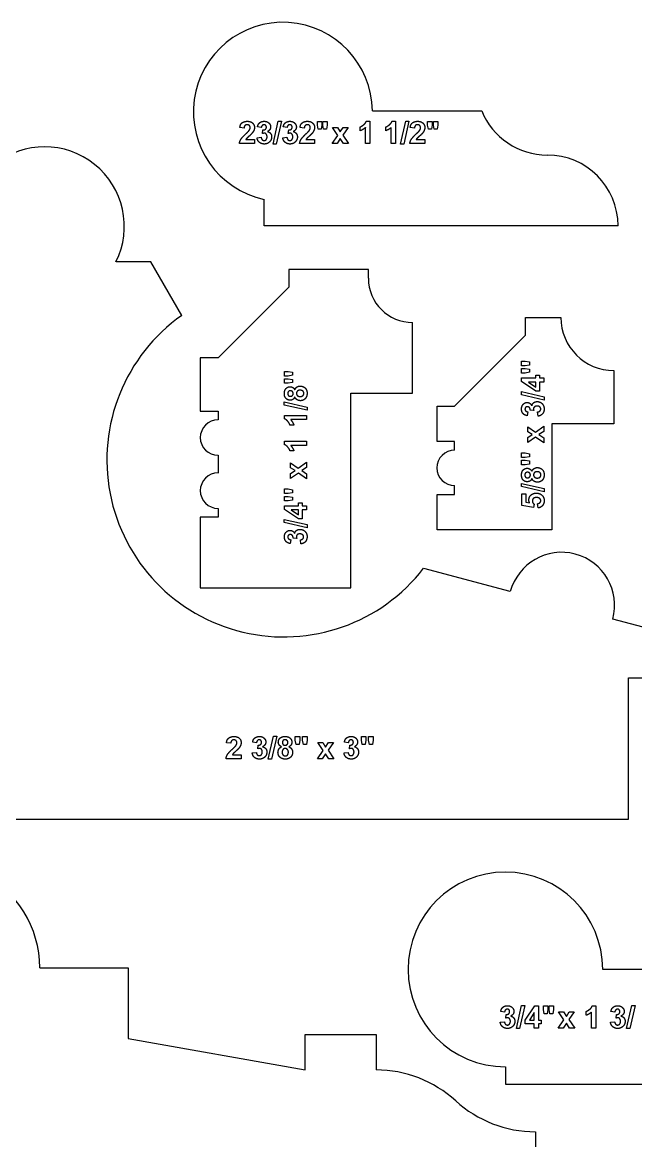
# Model space of a CAD drawing. Header units: millimetres. Extents: x -177 to 177, y -192 to 172.
# Drawn here: x 53.9 to 108.9, y -49.9 to 50.4 of the extents above; entities that cross this region are included whole.
import ezdxf

# ---------------------------------------------------------------- set-up
doc = ezdxf.new("R2010")
doc.units = ezdxf.units.MM
doc.header["$MEASUREMENT"] = 0
doc.layers.add('Default', color=18, linetype='Continuous')

msp = doc.modelspace()

# ---------------------------------------------------------------- linework, layer by layer
at = {"layer": 'Default', "color": 5}
for p, q in [((85.33, 42.49), (95.14, 42.49)), ((76.42, 39.51), (76.89, 41.56)), ((77.18, 41.56), (76.71, 39.51)), ((76.89, 41.56), (77.18, 41.56)), ((80.39, 41.2), (80.39, 41.54)), ((80.39, 41.54), (80.8, 41.54)), ((80.46, 40.83), (80.39, 41.2)), ((80.8, 41.2), (80.73, 40.83)), ((80.8, 41.54), (80.8, 41.2)), ((80.87, 41.2), (80.87, 41.54)), ((80.87, 41.54), (81.28, 41.54)), ((80.95, 40.83), (80.87, 41.2)), ((81.28, 41.2), (81.22, 40.83)), ((81.28, 41.54), (81.28, 41.2)), ((84.78, 41.55), (85.09, 41.55)), ((85.09, 41.55), (85.09, 39.55)), ((87.09, 41.55), (87.4, 41.55)), ((87.4, 41.55), (87.4, 39.55)), ((87.86, 39.51), (88.33, 41.56)), ((88.61, 41.56), (88.14, 39.51)), ((88.33, 41.56), (88.61, 41.56)), ((90.28, 41.2), (90.28, 41.54)), ((90.28, 41.54), (90.68, 41.54)), ((90.35, 40.83), (90.28, 41.2)), ((90.68, 41.2), (90.62, 40.83)), ((90.68, 41.54), (90.68, 41.2)), ((90.8, 41.2), (90.8, 41.54)), ((90.8, 41.54), (91.21, 41.54)), ((90.87, 40.83), (90.8, 41.2)), ((91.21, 41.2), (91.15, 40.83)), ((91.21, 41.54), (91.21, 41.2)), ((73.82, 40.94), (73.44, 40.98)), ((75.36, 40.98), (75.02, 41.04)), ((75.47, 40.45), (75.51, 40.77)), ((77.67, 40.98), (77.33, 41.04)), ((77.78, 40.45), (77.82, 40.77)), ((79.22, 40.94), (78.83, 40.98)), ((80.73, 40.83), (80.46, 40.83)), ((81.22, 40.83), (80.95, 40.83)), ((81.72, 39.55), (82.23, 40.29)), ((82.23, 40.29), (81.74, 40.99)), ((81.74, 40.99), (82.2, 40.99)), ((82.2, 40.99), (82.45, 40.6)), ((82.45, 40.6), (82.71, 40.99)), ((83.15, 40.99), (82.67, 40.31)), ((82.67, 40.31), (83.2, 39.55)), ((82.71, 40.99), (83.15, 40.99)), ((84.22, 40.7), (84.22, 41.04)), ((84.71, 39.55), (84.71, 40.99)), ((86.52, 40.7), (86.52, 41.04)), ((87.02, 39.55), (87.02, 40.99)), ((89.1, 40.94), (88.72, 40.98)), ((90.62, 40.83), (90.35, 40.83)), ((91.15, 40.83), (90.87, 40.83)), ((74.75, 39.55), (73.4, 39.55)), ((73.97, 39.91), (74.75, 39.91)), ((74.75, 39.91), (74.75, 39.55)), ((74.98, 40.07), (75.35, 40.12)), ((76.71, 39.51), (76.42, 39.51)), ((77.29, 40.07), (77.66, 40.12)), ((80.14, 39.55), (78.8, 39.55)), ((79.37, 39.91), (80.14, 39.91)), ((80.14, 39.91), (80.14, 39.55)), ((82.16, 39.55), (81.72, 39.55)), ((82.45, 40), (82.16, 39.55)), ((82.74, 39.55), (82.45, 40)), ((83.2, 39.55), (82.74, 39.55)), ((85.09, 39.55), (84.71, 39.55)), ((87.4, 39.55), (87.02, 39.55)), ((88.14, 39.51), (87.86, 39.51)), ((90.03, 39.55), (88.68, 39.55)), ((89.25, 39.91), (90.03, 39.91)), ((90.03, 39.91), (90.03, 39.55)), ((75.62, 32.17), (75.62, 34.55)), ((107.37, 32.17), (75.62, 32.17)), ((65.45, 28.95), (62.33, 28.95)), ((68.23, 24.14), (65.45, 28.95)), ((84.98, 28.26), (77.83, 28.26)), ((77.83, 28.26), (77.83, 26.67)), ((84.98, 27.47), (84.98, 28.26)), ((77.83, 26.67), (71.48, 20.32)), ((88.94, 17.15), (88.94, 23.5)), ((99.06, 22.36), (99.06, 23.95)), ((99.06, 23.95), (102.24, 23.95)), ((92.71, 16.01), (99.06, 22.36)), ((71.48, 20.32), (69.89, 20.32)), ((69.89, 20.32), (69.89, 15.56)), ((77.45, 18.7), (77.45, 19.11)), ((77.45, 19.11), (77.78, 19.11)), ((77.78, 19.11), (78.15, 19.05)), ((98.72, 19.62), (98.72, 20.03)), ((98.72, 20.03), (99.05, 20.03)), ((99.05, 19.62), (98.72, 19.62)), ((98.72, 18.97), (98.72, 19.38)), ((98.72, 19.38), (99.05, 19.38)), ((99.05, 20.03), (99.42, 19.97)), ((99.42, 19.69), (99.05, 19.62)), ((99.05, 19.38), (99.42, 19.32)), ((99.42, 19.97), (99.42, 19.69)), ((99.42, 19.32), (99.42, 19.04)), ((107, 19.19), (107, 14.42)), ((77.78, 18.7), (77.45, 18.7)), ((77.45, 18.05), (77.45, 18.45)), ((77.45, 18.45), (77.78, 18.45)), ((78.15, 18.77), (77.78, 18.7)), ((77.78, 18.45), (78.15, 18.39)), ((78.15, 18.12), (77.78, 18.05)), ((78.15, 19.05), (78.15, 18.77)), ((78.15, 18.39), (78.15, 18.12)), ((99.05, 18.97), (98.72, 18.97)), ((98.72, 18.2), (98.72, 18.54)), ((98.72, 18.54), (99.98, 18.54)), ((99.98, 17.35), (98.72, 18.2)), ((99.42, 19.04), (99.05, 18.97)), ((99.32, 18.15), (99.98, 17.71)), ((99.98, 18.15), (99.32, 18.15)), ((99.98, 18.54), (99.98, 18.78)), ((99.98, 18.78), (100.31, 18.78)), ((99.98, 17.71), (99.98, 18.15)), ((100.31, 18.78), (100.31, 18.54)), ((100.31, 18.54), (100.71, 18.54)), ((100.71, 18.15), (100.31, 18.15)), ((100.31, 18.15), (100.31, 17.35)), ((100.71, 18.54), (100.71, 18.15)), ((77.78, 18.05), (77.45, 18.05)), ((83.39, -0.31), (83.39, 17.15)), ((83.39, 17.15), (88.94, 17.15)), ((98.7, 17.02), (98.7, 17.3)), ((98.7, 17.3), (100.74, 16.83)), ((100.31, 17.35), (99.98, 17.35)), ((77.42, 16.1), (77.42, 16.38)), ((77.42, 16.38), (79.47, 15.91)), ((79.47, 15.63), (77.42, 16.1)), ((100.74, 16.55), (98.7, 17.02)), ((100.74, 16.83), (100.74, 16.55)), ((69.89, 15.56), (71.48, 15.56)), ((71.48, 15.56), (71.48, 14.77)), ((77.43, 14.86), (77.43, 15.17)), ((77.43, 15.17), (79.43, 15.17)), ((79.43, 15.17), (79.43, 14.79)), ((79.47, 15.91), (79.47, 15.63)), ((91.13, 12.84), (91.13, 16.01)), ((91.13, 16.01), (92.71, 16.01)), ((99.28, 15.49), (99.22, 15.14)), ((99.81, 15.6), (99.49, 15.64)), ((100.19, 15.1), (100.14, 15.48)), ((78.29, 14.29), (77.94, 14.29)), ((79.43, 14.79), (78, 14.79)), ((99.26, 13.71), (99.26, 14.15)), ((99.26, 14.15), (99.95, 13.67)), ((99.95, 13.67), (100.71, 14.2)), ((100.71, 14.2), (100.71, 13.74)), ((107, 14.42), (101.44, 14.42)), ((101.44, 14.42), (101.44, 4.9)), ((99.66, 13.45), (99.26, 13.71)), ((99.26, 13.2), (99.66, 13.45)), ((99.96, 13.23), (99.26, 12.74)), ((99.26, 12.74), (99.26, 13.2)), ((100.71, 12.72), (99.96, 13.23)), ((100.71, 13.74), (100.26, 13.45)), ((100.26, 13.45), (100.71, 13.16)), ((100.71, 13.16), (100.71, 12.72)), ((77.43, 12.55), (77.43, 12.86)), ((77.43, 12.86), (79.43, 12.86)), ((79.43, 12.48), (78, 12.48)), ((79.43, 12.86), (79.43, 12.48)), ((92.71, 12.84), (91.13, 12.84)), ((92.71, 12.04), (92.71, 12.84)), ((71.48, 11.59), (71.48, 10.8)), ((78.29, 11.99), (77.94, 11.99)), ((98.72, 11.39), (98.72, 11.8)), ((98.72, 11.8), (99.05, 11.8)), ((99.05, 11.39), (98.72, 11.39)), ((98.72, 10.73), (98.72, 11.14)), ((98.72, 11.14), (99.05, 11.14)), ((99.05, 11.8), (99.42, 11.73)), ((99.42, 11.46), (99.05, 11.39)), ((99.05, 11.14), (99.42, 11.08)), ((99.42, 11.73), (99.42, 11.46)), ((99.42, 11.08), (99.42, 10.8)), ((71.48, 10.8), (71.48, 10)), ((77.99, 10.48), (77.99, 10.92)), ((77.99, 10.92), (78.67, 10.44)), ((78.39, 10.22), (77.99, 10.48)), ((77.99, 9.97), (78.39, 10.22)), ((78.67, 10.44), (79.43, 10.97)), ((79.43, 10.51), (78.99, 10.22)), ((78.99, 10.22), (79.43, 9.93)), ((79.43, 10.97), (79.43, 10.51)), ((99.05, 10.73), (98.72, 10.73)), ((99.42, 10.8), (99.05, 10.73)), ((78.69, 10), (77.99, 9.51)), ((77.99, 9.51), (77.99, 9.97)), ((79.43, 9.49), (78.69, 10)), ((79.43, 9.93), (79.43, 9.49)), ((98.7, 8.78), (98.7, 9.07)), ((98.7, 9.07), (100.74, 8.6)), ((77.45, 8.16), (77.45, 8.57)), ((77.45, 8.57), (77.78, 8.57)), ((77.78, 8.16), (77.45, 8.16)), ((77.78, 8.57), (78.15, 8.5)), ((78.15, 8.23), (77.78, 8.16)), ((78.15, 8.5), (78.15, 8.23)), ((91.13, 4.9), (91.13, 8.07)), ((91.13, 8.07), (92.71, 8.07)), ((92.71, 8.07), (92.71, 8.87)), ((100.74, 8.31), (98.7, 8.78)), ((98.74, 7.1), (98.74, 8.12)), ((98.74, 8.12), (99.1, 8.12)), ((99.1, 8.12), (99.1, 7.39)), ((100.74, 8.6), (100.74, 8.31)), ((77.45, 7.5), (77.45, 7.91)), ((77.45, 7.91), (77.78, 7.91)), ((77.78, 7.5), (77.45, 7.5)), ((77.45, 6.74), (77.45, 7.07)), ((77.45, 7.07), (78.71, 7.07)), ((77.78, 7.91), (78.15, 7.85)), ((78.15, 7.57), (77.78, 7.5)), ((78.15, 7.85), (78.15, 7.57)), ((78.71, 7.07), (78.71, 7.32)), ((78.71, 7.32), (79.04, 7.32)), ((79.04, 7.32), (79.04, 7.07)), ((79.04, 7.07), (79.43, 7.07)), ((79.43, 7.07), (79.43, 6.69)), ((99.79, 6.91), (98.74, 7.1)), ((99.1, 7.39), (99.43, 7.33)), ((99.83, 7.21), (99.79, 6.91)), ((100.19, 6.87), (100.15, 7.25)), ((71.48, 6.04), (69.89, 6.04)), ((69.89, 6.04), (69.89, -0.31)), ((71.48, 6.83), (71.48, 6.04)), ((78.71, 5.89), (77.45, 6.74)), ((78.05, 6.69), (78.71, 6.24)), ((78.71, 6.69), (78.05, 6.69)), ((78.71, 6.24), (78.71, 6.69)), ((79.43, 6.69), (79.04, 6.69)), ((79.04, 6.69), (79.04, 5.89)), ((77.42, 5.55), (77.42, 5.84)), ((77.42, 5.84), (79.47, 5.37)), ((79.47, 5.08), (77.42, 5.55)), ((79.04, 5.89), (78.71, 5.89)), ((79.47, 5.37), (79.47, 5.08)), ((78, 4.02), (77.94, 3.68)), ((78.54, 4.13), (78.21, 4.17)), ((101.44, 4.9), (91.13, 4.9)), ((78.91, 3.64), (78.87, 4.01)), ((97.7, -0.64), (89.93, 1.45)), ((69.89, -0.31), (83.39, -0.31)), ((114.66, -5.18), (106.9, -3.1)), ((108.31, -21.06), (108.31, -8.36)), ((108.31, -8.36), (114.66, -8.36)), ((75.99, -15.66), (76.46, -13.61)), ((76.75, -13.61), (76.28, -15.66)), ((76.46, -13.61), (76.75, -13.61)), ((78.41, -13.97), (78.41, -13.64)), ((78.41, -13.64), (78.82, -13.64)), ((78.48, -14.34), (78.41, -13.97)), ((78.82, -13.97), (78.76, -14.34)), ((78.82, -13.64), (78.82, -13.97)), ((79.07, -13.97), (79.07, -13.64)), ((79.07, -13.64), (79.47, -13.64)), ((79.14, -14.34), (79.07, -13.97)), ((79.47, -13.97), (79.41, -14.34)), ((79.47, -13.64), (79.47, -13.97)), ((84.34, -13.97), (84.34, -13.64)), ((84.34, -13.64), (84.75, -13.64)), ((84.41, -14.34), (84.34, -13.97)), ((84.75, -13.97), (84.68, -14.34)), ((84.75, -13.64), (84.75, -13.97)), ((84.99, -13.97), (84.99, -13.64)), ((84.99, -13.64), (85.4, -13.64)), ((85.06, -14.34), (84.99, -13.97)), ((85.4, -13.97), (85.34, -14.34)), ((85.4, -13.64), (85.4, -13.97)), ((72.62, -14.23), (72.24, -14.19)), ((74.93, -14.19), (74.59, -14.14)), ((75.04, -14.73), (75.08, -14.4)), ((78.76, -14.34), (78.48, -14.34)), ((79.41, -14.34), (79.14, -14.34)), ((80.39, -15.63), (80.91, -14.88)), ((80.91, -14.88), (80.42, -14.18)), ((80.42, -14.18), (80.88, -14.18)), ((80.88, -14.18), (81.12, -14.58)), ((81.12, -14.58), (81.39, -14.18)), ((81.83, -14.18), (81.35, -14.87)), ((81.35, -14.87), (81.88, -15.63)), ((81.39, -14.18), (81.83, -14.18)), ((83.17, -14.19), (82.82, -14.14)), ((83.28, -14.73), (83.32, -14.4)), ((84.68, -14.34), (84.41, -14.34)), ((85.34, -14.34), (85.06, -14.34)), ((73.55, -15.63), (72.2, -15.63)), ((72.77, -15.27), (73.55, -15.27)), ((73.55, -15.27), (73.55, -15.63)), ((74.55, -15.1), (74.92, -15.06)), ((76.28, -15.66), (75.99, -15.66)), ((80.83, -15.63), (80.39, -15.63)), ((81.12, -15.18), (80.83, -15.63)), ((81.41, -15.63), (81.12, -15.18)), ((81.88, -15.63), (81.41, -15.63)), ((82.78, -15.1), (83.15, -15.06)), ((38.46, -21.06), (108.31, -21.06)), ((55.5, -34.38), (63.43, -34.38)), ((63.43, -34.38), (63.43, -40.73)), ((113.93, -34.52), (105.99, -34.52)), ((98.25, -39.82), (98.72, -37.77)), ((99, -37.77), (98.53, -39.82)), ((98.72, -37.77), (99, -37.77)), ((99.05, -39.06), (99.9, -37.8)), ((99.9, -37.8), (100.24, -37.8)), ((100.24, -37.8), (100.24, -39.06)), ((100.67, -38.13), (100.67, -37.8)), ((100.67, -37.8), (101.08, -37.8)), ((101.08, -37.8), (101.08, -38.13)), ((101.18, -38.13), (101.18, -37.8)), ((101.18, -37.8), (101.59, -37.8)), ((101.59, -37.8), (101.59, -38.13)), ((105.06, -37.78), (105.37, -37.78)), ((105.37, -37.78), (105.37, -39.78)), ((108.14, -39.82), (108.61, -37.77)), ((108.89, -37.77), (108.42, -39.82)), ((108.61, -37.77), (108.89, -37.77)), ((97.19, -38.35), (96.84, -38.29)), ((97.3, -38.89), (97.34, -38.56)), ((99.05, -39.39), (99.05, -39.06)), ((99.85, -38.4), (99.41, -39.06)), ((99.41, -39.06), (99.85, -39.06)), ((99.85, -39.06), (99.85, -38.4)), ((100.24, -39.06), (100.48, -39.06)), ((100.48, -39.06), (100.48, -39.39)), ((100.74, -38.5), (100.67, -38.13)), ((101.01, -38.5), (100.74, -38.5)), ((101.08, -38.13), (101.01, -38.5)), ((101.25, -38.5), (101.18, -38.13)), ((101.53, -38.5), (101.25, -38.5)), ((101.59, -38.13), (101.53, -38.5)), ((102, -39.78), (102.51, -39.04)), ((102.51, -39.04), (102.02, -38.34)), ((102.02, -38.34), (102.48, -38.34)), ((102.48, -38.34), (102.73, -38.74)), ((102.73, -38.74), (102.99, -38.34)), ((103.43, -38.34), (102.95, -39.02)), ((102.95, -39.02), (103.48, -39.78)), ((102.99, -38.34), (103.43, -38.34)), ((104.5, -38.64), (104.5, -38.29)), ((104.99, -39.78), (104.99, -38.35)), ((107.08, -38.35), (106.73, -38.29)), ((107.19, -38.89), (107.23, -38.56)), ((96.8, -39.26), (97.17, -39.22)), ((98.53, -39.82), (98.25, -39.82)), ((99.85, -39.39), (99.05, -39.39)), ((99.85, -39.78), (99.85, -39.39)), ((100.24, -39.78), (99.85, -39.78)), ((100.48, -39.39), (100.24, -39.39)), ((100.24, -39.39), (100.24, -39.78)), ((102.44, -39.78), (102, -39.78)), ((102.73, -39.34), (102.44, -39.78)), ((103.02, -39.78), (102.73, -39.34)), ((103.48, -39.78), (103.02, -39.78)), ((105.37, -39.78), (104.99, -39.78)), ((106.69, -39.26), (107.06, -39.22)), ((108.42, -39.82), (108.14, -39.82)), ((63.43, -40.73), (79.31, -43.53)), ((79.31, -43.53), (79.31, -40.36)), ((79.31, -40.36), (85.66, -40.36)), ((85.66, -40.36), (85.66, -43.53)), ((97.26, -43.25), (97.26, -44.83)), ((97.26, -44.83), (123.45, -44.83)), ((99.95, -49.09), (99.95, -56.23))]:
    msp.add_line(p, q, dxfattribs=at)
for centre, radius, start, end in [((77.3, 42.4), 8.03, 0.6351, 257.9469), ((101.02, 44.87), 6.35, 202.0219, 270), ((55.93, 32.12), 7.14, 333.6132, 206.3868), ((101.02, 32.17), 6.35, 0, 90), ((88.94, 27.47), 3.97, 180, 270), ((77.38, 11.17), 15.87, 125.2001, 322.2439), ((107, 23.95), 4.76, 180, 270), ((71.48, 13.18), 1.59, 90, 270), ((92.71, 10.46), 1.59, 90, 270), ((71.48, 8.42), 1.59, 90, 270), ((102.3, -1.87), 4.76, 345, 165), ((45.97, -34.38), 9.52, 0, 63.7609), ((97.26, -34.52), 8.73, 0, 270), ((85.66, -54.11), 10.57, 47.5021, 90), ((99.95, -38.51), 10.57, 227.5021, 270)]:
    msp.add_arc(centre, radius, start, end, dxfattribs=at)
for points in [[(73.44, 40.98), (73.47, 41.29), (73.65, 41.42)], [(73.65, 41.42), (73.83, 41.55), (74.11, 41.55)], [(73.9, 41.17), (73.83, 41.1), (73.82, 40.94)], [(74.1, 41.24), (73.98, 41.24), (73.9, 41.17)], [(74.29, 41.17), (74.22, 41.24), (74.1, 41.24)], [(74.11, 41.55), (74.41, 41.55), (74.58, 41.39)], [(74.36, 40.98), (74.36, 41.1), (74.29, 41.17)], [(74.58, 41.39), (74.75, 41.23), (74.75, 41)], [(75.02, 41.04), (75.05, 41.22), (75.13, 41.32)], [(75.13, 41.32), (75.2, 41.43), (75.33, 41.49)], [(75.33, 41.49), (75.46, 41.55), (75.62, 41.55)], [(75.45, 41.18), (75.38, 41.11), (75.36, 40.98)], [(75.61, 41.24), (75.51, 41.24), (75.45, 41.18)], [(75.76, 41.18), (75.7, 41.24), (75.61, 41.24)], [(75.62, 41.55), (75.9, 41.55), (76.07, 41.37)], [(75.82, 41.02), (75.82, 41.12), (75.76, 41.18)], [(76.07, 41.37), (76.2, 41.23), (76.2, 41.04)], [(77.33, 41.04), (77.36, 41.22), (77.44, 41.32)], [(77.44, 41.32), (77.51, 41.43), (77.64, 41.49)], [(77.64, 41.49), (77.77, 41.55), (77.93, 41.55)], [(77.75, 41.18), (77.69, 41.11), (77.67, 40.98)], [(77.92, 41.24), (77.82, 41.24), (77.75, 41.18)], [(78.07, 41.18), (78.01, 41.24), (77.92, 41.24)], [(77.93, 41.55), (78.21, 41.55), (78.37, 41.37)], [(78.13, 41.02), (78.13, 41.12), (78.07, 41.18)], [(78.37, 41.37), (78.51, 41.23), (78.51, 41.04)], [(78.83, 40.98), (78.87, 41.29), (79.05, 41.42)], [(79.05, 41.42), (79.23, 41.55), (79.5, 41.55)], [(79.3, 41.17), (79.23, 41.1), (79.22, 40.94)], [(79.49, 41.24), (79.37, 41.24), (79.3, 41.17)], [(79.69, 41.17), (79.62, 41.24), (79.49, 41.24)], [(79.5, 41.55), (79.8, 41.55), (79.97, 41.39)], [(79.76, 40.98), (79.76, 41.1), (79.69, 41.17)], [(79.97, 41.39), (80.14, 41.23), (80.14, 41)], [(84.22, 41.04), (84.36, 41.09), (84.54, 41.23)], [(84.54, 41.23), (84.72, 41.37), (84.78, 41.55)], [(86.52, 41.04), (86.67, 41.09), (86.85, 41.23)], [(86.85, 41.23), (87.02, 41.37), (87.09, 41.55)], [(88.72, 40.98), (88.76, 41.29), (88.94, 41.42)], [(88.94, 41.42), (89.12, 41.55), (89.39, 41.55)], [(89.19, 41.17), (89.12, 41.1), (89.1, 40.94)], [(89.38, 41.24), (89.26, 41.24), (89.19, 41.17)], [(89.58, 41.17), (89.51, 41.24), (89.38, 41.24)], [(89.39, 41.55), (89.69, 41.55), (89.86, 41.39)], [(89.65, 40.98), (89.65, 41.1), (89.58, 41.17)], [(89.86, 41.39), (90.03, 41.23), (90.03, 41)], [(73.53, 39.93), (73.64, 40.11), (73.96, 40.41)], [(73.96, 40.41), (74.22, 40.65), (74.28, 40.74)], [(74.29, 40.23), (74.1, 40.07), (74.05, 40.01)], [(74.28, 40.74), (74.36, 40.86), (74.36, 40.98)], [(74.54, 40.49), (74.47, 40.4), (74.29, 40.23)], [(74.7, 40.74), (74.65, 40.62), (74.54, 40.49)], [(74.75, 41), (74.75, 40.86), (74.7, 40.74)], [(75.64, 40.48), (75.57, 40.48), (75.47, 40.45)], [(75.51, 40.77), (75.66, 40.77), (75.74, 40.84)], [(75.81, 40.39), (75.74, 40.48), (75.64, 40.48)], [(75.74, 40.84), (75.82, 40.91), (75.82, 41.02)], [(75.88, 40.16), (75.88, 40.3), (75.81, 40.39)], [(75.81, 39.91), (75.88, 40), (75.88, 40.16)], [(76.2, 41.04), (76.2, 40.78), (75.92, 40.63)], [(75.92, 40.63), (76.09, 40.59), (76.19, 40.46)], [(76.29, 40.15), (76.29, 39.89), (76.1, 39.7)], [(76.19, 40.46), (76.29, 40.33), (76.29, 40.15)], [(77.94, 40.48), (77.88, 40.48), (77.78, 40.45)], [(77.82, 40.77), (77.97, 40.77), (78.05, 40.84)], [(78.12, 40.39), (78.05, 40.48), (77.94, 40.48)], [(78.05, 40.84), (78.13, 40.91), (78.13, 41.02)], [(78.11, 39.91), (78.19, 40), (78.19, 40.16)], [(78.19, 40.16), (78.19, 40.3), (78.12, 40.39)], [(78.51, 41.04), (78.51, 40.78), (78.23, 40.63)], [(78.23, 40.63), (78.39, 40.59), (78.5, 40.46)], [(78.6, 40.15), (78.6, 39.89), (78.41, 39.7)], [(78.5, 40.46), (78.6, 40.33), (78.6, 40.15)], [(78.93, 39.93), (79.04, 40.11), (79.36, 40.41)], [(79.36, 40.41), (79.62, 40.65), (79.68, 40.74)], [(79.68, 40.23), (79.49, 40.07), (79.45, 40.01)], [(79.68, 40.74), (79.76, 40.86), (79.76, 40.98)], [(79.94, 40.49), (79.87, 40.4), (79.68, 40.23)], [(80.09, 40.74), (80.04, 40.62), (79.94, 40.49)], [(80.14, 41), (80.14, 40.86), (80.09, 40.74)], [(84.71, 40.99), (84.5, 40.79), (84.22, 40.7)], [(87.02, 40.99), (86.81, 40.79), (86.52, 40.7)], [(88.82, 39.93), (88.93, 40.11), (89.25, 40.41)], [(89.25, 40.41), (89.51, 40.65), (89.57, 40.74)], [(89.57, 40.23), (89.38, 40.07), (89.33, 40.01)], [(89.57, 40.74), (89.65, 40.86), (89.65, 40.98)], [(89.83, 40.49), (89.76, 40.4), (89.57, 40.23)], [(89.98, 40.74), (89.93, 40.62), (89.83, 40.49)], [(90.03, 41), (90.03, 40.86), (89.98, 40.74)], [(73.4, 39.55), (73.42, 39.75), (73.53, 39.93)], [(74.05, 40.01), (74, 39.96), (73.97, 39.91)], [(75.18, 39.67), (75.01, 39.82), (74.98, 40.07)], [(75.63, 39.51), (75.36, 39.51), (75.18, 39.67)], [(75.35, 40.12), (75.37, 39.97), (75.44, 39.9)], [(75.44, 39.9), (75.51, 39.82), (75.62, 39.82)], [(75.62, 39.82), (75.73, 39.82), (75.81, 39.91)], [(76.1, 39.7), (75.91, 39.51), (75.63, 39.51)], [(77.49, 39.67), (77.32, 39.82), (77.29, 40.07)], [(77.94, 39.51), (77.67, 39.51), (77.49, 39.67)], [(77.66, 40.12), (77.68, 39.97), (77.75, 39.9)], [(77.75, 39.9), (77.82, 39.82), (77.93, 39.82)], [(77.93, 39.82), (78.04, 39.82), (78.11, 39.91)], [(78.41, 39.7), (78.22, 39.51), (77.94, 39.51)], [(78.8, 39.55), (78.82, 39.75), (78.93, 39.93)], [(79.45, 40.01), (79.4, 39.96), (79.37, 39.91)], [(88.68, 39.55), (88.71, 39.75), (88.82, 39.93)], [(89.33, 40.01), (89.28, 39.96), (89.25, 39.91)], [(77.43, 17.13), (77.43, 17.42), (77.58, 17.58)], [(77.58, 16.69), (77.43, 16.84), (77.43, 17.13)], [(77.58, 17.58), (77.73, 17.74), (77.95, 17.74)], [(77.8, 17.31), (77.73, 17.25), (77.73, 17.14)], [(77.73, 17.14), (77.73, 17.02), (77.8, 16.95)], [(77.97, 17.38), (77.86, 17.38), (77.8, 17.31)], [(77.95, 17.74), (78.09, 17.74), (78.2, 17.67)], [(78.16, 17.31), (78.09, 17.38), (77.97, 17.38)], [(78.22, 17.13), (78.22, 17.25), (78.16, 17.31)], [(78.16, 16.95), (78.22, 17.02), (78.22, 17.13)], [(78.2, 17.67), (78.31, 17.6), (78.36, 17.47)], [(78.36, 17.47), (78.43, 17.63), (78.56, 17.72)], [(78.61, 17.35), (78.52, 17.27), (78.52, 17.15)], [(78.52, 17.15), (78.52, 17), (78.62, 16.93)], [(78.56, 17.72), (78.68, 17.8), (78.85, 17.8)], [(78.84, 17.43), (78.69, 17.43), (78.61, 17.35)], [(79.09, 17.35), (79, 17.43), (78.84, 17.43)], [(78.85, 17.8), (79.13, 17.8), (79.3, 17.62)], [(79.18, 17.15), (79.18, 17.27), (79.09, 17.35)], [(79.09, 16.94), (79.18, 17.03), (79.18, 17.15)], [(79.3, 17.62), (79.47, 17.45), (79.47, 17.16)], [(79.47, 17.16), (79.47, 16.89), (79.33, 16.7)], [(77.95, 16.53), (77.73, 16.53), (77.58, 16.69)], [(77.8, 16.95), (77.87, 16.89), (77.98, 16.89)], [(78.19, 16.6), (78.08, 16.53), (77.95, 16.53)], [(77.98, 16.89), (78.09, 16.89), (78.16, 16.95)], [(78.36, 16.82), (78.3, 16.67), (78.19, 16.6)], [(78.57, 16.57), (78.44, 16.65), (78.36, 16.82)], [(78.87, 16.49), (78.71, 16.49), (78.57, 16.57)], [(78.62, 16.93), (78.72, 16.86), (78.83, 16.86)], [(78.83, 16.86), (78.99, 16.86), (79.09, 16.94)], [(79.33, 16.7), (79.16, 16.49), (78.87, 16.49)], [(98.71, 15.75), (98.71, 16.02), (98.89, 16.19)], [(98.89, 16.19), (99.03, 16.33), (99.21, 16.33)], [(99.21, 16.33), (99.48, 16.33), (99.63, 16.04)], [(99.63, 16.04), (99.67, 16.21), (99.8, 16.31)], [(99.8, 16.31), (99.93, 16.41), (100.11, 16.41)], [(100.11, 16.41), (100.37, 16.41), (100.56, 16.22)], [(100.56, 16.22), (100.74, 16.03), (100.74, 15.75)], [(98.77, 15.45), (98.71, 15.58), (98.71, 15.75)], [(98.93, 15.25), (98.83, 15.32), (98.77, 15.45)], [(99.22, 15.14), (99.04, 15.18), (98.93, 15.25)], [(99.07, 15.89), (99.02, 15.83), (99.02, 15.73)], [(99.02, 15.73), (99.02, 15.64), (99.08, 15.57)], [(99.23, 15.94), (99.13, 15.94), (99.07, 15.89)], [(99.08, 15.57), (99.15, 15.5), (99.28, 15.49)], [(99.42, 15.87), (99.35, 15.94), (99.23, 15.94)], [(99.49, 15.64), (99.49, 15.79), (99.42, 15.87)], [(99.87, 15.93), (99.78, 15.86), (99.78, 15.76)], [(99.78, 15.76), (99.78, 15.69), (99.81, 15.6)], [(100.1, 16.01), (99.95, 16.01), (99.87, 15.93)], [(100.34, 15.93), (100.25, 16.01), (100.1, 16.01)], [(100.14, 15.48), (100.28, 15.49), (100.36, 15.56)], [(100.59, 15.31), (100.44, 15.13), (100.19, 15.1)], [(100.44, 15.74), (100.44, 15.85), (100.34, 15.93)], [(100.36, 15.56), (100.44, 15.64), (100.44, 15.74)], [(100.74, 15.75), (100.74, 15.48), (100.59, 15.31)], [(77.75, 14.62), (77.62, 14.8), (77.43, 14.86)], [(77.94, 14.29), (77.89, 14.44), (77.75, 14.62)], [(78, 14.79), (78.19, 14.58), (78.29, 14.29)], [(77.75, 12.31), (77.62, 12.49), (77.43, 12.55)], [(77.94, 11.99), (77.89, 12.14), (77.75, 12.31)], [(78, 12.48), (78.19, 12.27), (78.29, 11.99)], [(98.71, 9.82), (98.71, 10.11), (98.85, 10.27)], [(98.85, 10.27), (99, 10.43), (99.22, 10.43)], [(99.25, 10.07), (99.14, 10.07), (99.07, 10)], [(99.22, 10.43), (99.36, 10.43), (99.47, 10.35)], [(99.43, 10), (99.36, 10.07), (99.25, 10.07)], [(99.47, 10.35), (99.58, 10.28), (99.64, 10.16)], [(99.64, 10.16), (99.7, 10.32), (99.83, 10.4)], [(99.88, 10.04), (99.79, 9.96), (99.79, 9.83)], [(99.83, 10.4), (99.96, 10.49), (100.12, 10.49)], [(100.11, 10.12), (99.97, 10.12), (99.88, 10.04)], [(100.36, 10.04), (100.27, 10.12), (100.11, 10.12)], [(100.12, 10.49), (100.4, 10.49), (100.57, 10.31)], [(100.45, 9.84), (100.45, 9.96), (100.36, 10.04)], [(100.57, 10.31), (100.74, 10.14), (100.74, 9.84)], [(98.85, 9.37), (98.71, 9.53), (98.71, 9.82)], [(99.22, 9.22), (99, 9.22), (98.85, 9.37)], [(99.07, 10), (99, 9.93), (99, 9.82)], [(99, 9.82), (99, 9.71), (99.07, 9.64)], [(99.07, 9.64), (99.14, 9.57), (99.25, 9.57)], [(99.46, 9.28), (99.35, 9.22), (99.22, 9.22)], [(99.25, 9.57), (99.37, 9.57), (99.43, 9.64)], [(99.5, 9.82), (99.5, 9.93), (99.43, 10)], [(99.43, 9.64), (99.5, 9.71), (99.5, 9.82)], [(99.64, 9.5), (99.57, 9.35), (99.46, 9.28)], [(99.84, 9.26), (99.71, 9.34), (99.64, 9.5)], [(99.79, 9.83), (99.79, 9.69), (99.89, 9.62)], [(100.14, 9.18), (99.98, 9.18), (99.84, 9.26)], [(99.89, 9.62), (99.99, 9.55), (100.11, 9.55)], [(100.11, 9.55), (100.27, 9.55), (100.36, 9.63)], [(100.6, 9.39), (100.43, 9.18), (100.14, 9.18)], [(100.36, 9.63), (100.45, 9.71), (100.45, 9.84)], [(100.74, 9.84), (100.74, 9.57), (100.6, 9.39)], [(99.37, 7.59), (99.37, 7.85), (99.56, 8.03)], [(99.56, 8.03), (99.74, 8.2), (100.04, 8.2)], [(100.04, 8.2), (100.29, 8.2), (100.48, 8.06)], [(100.48, 8.06), (100.74, 7.87), (100.74, 7.52)], [(99.43, 7.33), (99.37, 7.46), (99.37, 7.59)], [(99.77, 7.72), (99.68, 7.63), (99.68, 7.5)], [(99.68, 7.5), (99.68, 7.34), (99.83, 7.21)], [(100.05, 7.8), (99.87, 7.8), (99.77, 7.72)], [(100.34, 7.72), (100.24, 7.8), (100.05, 7.8)], [(100.15, 7.25), (100.28, 7.27), (100.36, 7.35)], [(100.59, 7.08), (100.44, 6.9), (100.19, 6.87)], [(100.44, 7.52), (100.44, 7.64), (100.34, 7.72)], [(100.36, 7.35), (100.44, 7.42), (100.44, 7.52)], [(100.74, 7.52), (100.74, 7.25), (100.59, 7.08)], [(77.43, 4.28), (77.43, 4.56), (77.61, 4.72)], [(77.5, 3.99), (77.43, 4.12), (77.43, 4.28)], [(77.61, 4.72), (77.76, 4.86), (77.94, 4.86)], [(77.8, 4.42), (77.74, 4.36), (77.74, 4.27)], [(77.74, 4.27), (77.74, 4.17), (77.81, 4.1)], [(77.96, 4.48), (77.86, 4.48), (77.8, 4.42)], [(77.81, 4.1), (77.88, 4.04), (78, 4.02)], [(77.94, 4.86), (78.2, 4.86), (78.36, 4.58)], [(78.15, 4.4), (78.08, 4.48), (77.96, 4.48)], [(78.21, 4.17), (78.22, 4.32), (78.15, 4.4)], [(78.36, 4.58), (78.39, 4.75), (78.52, 4.85)], [(78.59, 4.47), (78.51, 4.4), (78.51, 4.3)], [(78.51, 4.3), (78.51, 4.23), (78.54, 4.13)], [(78.52, 4.85), (78.65, 4.95), (78.83, 4.95)], [(78.83, 4.54), (78.68, 4.54), (78.59, 4.47)], [(78.83, 4.95), (79.1, 4.95), (79.29, 4.76)], [(79.07, 4.46), (78.98, 4.54), (78.83, 4.54)], [(78.87, 4.01), (79.01, 4.03), (79.09, 4.1)], [(79.16, 4.28), (79.16, 4.39), (79.07, 4.46)], [(79.09, 4.1), (79.16, 4.17), (79.16, 4.28)], [(79.29, 4.76), (79.47, 4.57), (79.47, 4.29)], [(79.47, 4.29), (79.47, 4.02), (79.32, 3.84)], [(77.66, 3.79), (77.56, 3.86), (77.5, 3.99)], [(77.94, 3.68), (77.77, 3.71), (77.66, 3.79)], [(79.32, 3.84), (79.16, 3.67), (78.91, 3.64)], [(72.24, -14.19), (72.27, -13.89), (72.46, -13.76)], [(72.46, -13.76), (72.64, -13.63), (72.91, -13.63)], [(72.71, -14), (72.63, -14.07), (72.62, -14.23)], [(72.9, -13.93), (72.78, -13.93), (72.71, -14)], [(73.09, -14), (73.02, -13.93), (72.9, -13.93)], [(72.91, -13.63), (73.21, -13.63), (73.38, -13.78)], [(73.17, -14.2), (73.17, -14.07), (73.09, -14)], [(73.38, -13.78), (73.55, -13.94), (73.55, -14.18)], [(74.59, -14.14), (74.62, -13.96), (74.69, -13.85)], [(74.69, -13.85), (74.77, -13.75), (74.9, -13.69)], [(74.9, -13.69), (75.03, -13.63), (75.19, -13.63)], [(75.01, -14), (74.95, -14.07), (74.93, -14.19)], [(75.17, -13.93), (75.08, -13.93), (75.01, -14)], [(75.33, -13.99), (75.27, -13.93), (75.17, -13.93)], [(75.19, -13.63), (75.47, -13.63), (75.63, -13.8)], [(75.39, -14.15), (75.39, -14.05), (75.33, -13.99)], [(75.63, -13.8), (75.77, -13.95), (75.77, -14.13)], [(76.89, -14.14), (76.89, -13.92), (77.05, -13.77)], [(77.05, -13.77), (77.21, -13.63), (77.5, -13.63)], [(77.32, -13.99), (77.25, -14.06), (77.25, -14.17)], [(77.5, -13.92), (77.39, -13.92), (77.32, -13.99)], [(77.5, -13.63), (77.79, -13.63), (77.94, -13.77)], [(77.68, -13.99), (77.61, -13.92), (77.5, -13.92)], [(77.75, -14.17), (77.75, -14.06), (77.68, -13.99)], [(77.94, -13.77), (78.1, -13.92), (78.1, -14.14)], [(82.82, -14.14), (82.86, -13.96), (82.93, -13.85)], [(82.93, -13.85), (83, -13.75), (83.13, -13.69)], [(83.13, -13.69), (83.26, -13.63), (83.42, -13.63)], [(83.25, -14), (83.18, -14.07), (83.17, -14.19)], [(83.41, -13.93), (83.31, -13.93), (83.25, -14)], [(83.56, -13.99), (83.51, -13.93), (83.41, -13.93)], [(83.42, -13.63), (83.7, -13.63), (83.87, -13.8)], [(83.62, -14.15), (83.62, -14.05), (83.56, -13.99)], [(83.87, -13.8), (84, -13.95), (84, -14.13)], [(72.33, -15.24), (72.44, -15.06), (72.77, -14.76)], [(72.77, -14.76), (73.03, -14.52), (73.09, -14.44)], [(73.09, -14.94), (72.9, -15.11), (72.85, -15.16)], [(73.09, -14.44), (73.17, -14.32), (73.17, -14.2)], [(73.34, -14.69), (73.27, -14.78), (73.09, -14.94)], [(73.5, -14.44), (73.45, -14.56), (73.34, -14.69)], [(73.55, -14.18), (73.55, -14.31), (73.5, -14.44)], [(75.2, -14.7), (75.14, -14.7), (75.04, -14.73)], [(75.08, -14.4), (75.23, -14.41), (75.31, -14.34)], [(75.38, -14.79), (75.31, -14.7), (75.2, -14.7)], [(75.31, -14.34), (75.39, -14.27), (75.39, -14.15)], [(75.37, -15.26), (75.45, -15.17), (75.45, -15.02)], [(75.45, -15.02), (75.45, -14.87), (75.38, -14.79)], [(75.77, -14.13), (75.77, -14.39), (75.48, -14.55)], [(75.48, -14.55), (75.65, -14.59), (75.76, -14.72)], [(75.86, -15.03), (75.86, -15.29), (75.67, -15.48)], [(75.76, -14.72), (75.86, -14.84), (75.86, -15.03)], [(76.86, -15.06), (76.86, -14.9), (76.94, -14.76)], [(76.96, -14.38), (76.89, -14.27), (76.89, -14.14)], [(76.94, -14.76), (77.01, -14.63), (77.18, -14.55)], [(77.18, -14.55), (77.03, -14.49), (76.96, -14.38)], [(77.3, -14.81), (77.23, -14.91), (77.23, -15.03)], [(77.23, -15.03), (77.23, -15.19), (77.31, -15.28)], [(77.25, -14.17), (77.25, -14.28), (77.32, -14.35)], [(77.51, -14.71), (77.37, -14.71), (77.3, -14.81)], [(77.32, -14.35), (77.39, -14.42), (77.5, -14.42)], [(77.5, -14.42), (77.61, -14.42), (77.68, -14.35)], [(77.71, -14.8), (77.63, -14.71), (77.51, -14.71)], [(77.68, -14.35), (77.75, -14.28), (77.75, -14.17)], [(77.79, -15.03), (77.79, -14.89), (77.71, -14.8)], [(77.72, -15.28), (77.79, -15.19), (77.79, -15.03)], [(78.03, -14.39), (77.96, -14.5), (77.83, -14.55)], [(77.83, -14.55), (78, -14.62), (78.08, -14.75)], [(78.17, -15.04), (78.17, -15.32), (77.99, -15.49)], [(78.1, -14.14), (78.1, -14.28), (78.03, -14.39)], [(78.08, -14.75), (78.17, -14.88), (78.17, -15.04)], [(83.44, -14.7), (83.37, -14.7), (83.28, -14.73)], [(83.32, -14.4), (83.47, -14.41), (83.54, -14.34)], [(83.61, -14.79), (83.54, -14.7), (83.44, -14.7)], [(83.54, -14.34), (83.62, -14.27), (83.62, -14.15)], [(83.68, -15.02), (83.68, -14.87), (83.61, -14.79)], [(83.61, -15.26), (83.68, -15.17), (83.68, -15.02)], [(84, -14.13), (84, -14.39), (83.72, -14.55)], [(83.72, -14.55), (83.89, -14.59), (83.99, -14.72)], [(84.09, -15.03), (84.09, -15.29), (83.9, -15.48)], [(83.99, -14.72), (84.09, -14.84), (84.09, -15.03)], [(72.2, -15.63), (72.22, -15.42), (72.33, -15.24)], [(72.85, -15.16), (72.8, -15.22), (72.77, -15.27)], [(74.75, -15.51), (74.58, -15.35), (74.55, -15.1)], [(75.2, -15.66), (74.93, -15.66), (74.75, -15.51)], [(74.92, -15.06), (74.93, -15.2), (75.01, -15.28)], [(75.01, -15.28), (75.08, -15.35), (75.19, -15.35)], [(75.19, -15.35), (75.3, -15.35), (75.37, -15.26)], [(75.67, -15.48), (75.48, -15.66), (75.2, -15.66)], [(77.07, -15.52), (76.86, -15.35), (76.86, -15.06)], [(77.52, -15.66), (77.25, -15.66), (77.07, -15.52)], [(77.31, -15.28), (77.39, -15.37), (77.52, -15.37)], [(77.52, -15.37), (77.64, -15.37), (77.72, -15.28)], [(77.99, -15.49), (77.81, -15.66), (77.52, -15.66)], [(82.99, -15.51), (82.81, -15.35), (82.78, -15.1)], [(83.43, -15.66), (83.16, -15.66), (82.99, -15.51)], [(83.15, -15.06), (83.17, -15.2), (83.24, -15.28)], [(83.24, -15.28), (83.32, -15.35), (83.42, -15.35)], [(83.42, -15.35), (83.53, -15.35), (83.61, -15.26)], [(83.9, -15.48), (83.71, -15.66), (83.43, -15.66)], [(96.84, -38.29), (96.88, -38.12), (96.95, -38.01)], [(96.95, -38.01), (97.02, -37.91), (97.15, -37.84)], [(97.15, -37.84), (97.28, -37.78), (97.45, -37.78)], [(97.43, -38.09), (97.34, -38.09), (97.27, -38.16)], [(97.59, -38.15), (97.53, -38.09), (97.43, -38.09)], [(97.45, -37.78), (97.72, -37.78), (97.89, -37.96)], [(97.89, -37.96), (98.03, -38.11), (98.03, -38.29)], [(104.5, -38.29), (104.65, -38.24), (104.82, -38.1)], [(104.82, -38.1), (105, -37.97), (105.06, -37.78)], [(106.73, -38.29), (106.77, -38.12), (106.84, -38.01)], [(106.84, -38.01), (106.91, -37.91), (107.04, -37.84)], [(107.04, -37.84), (107.17, -37.78), (107.33, -37.78)], [(107.32, -38.09), (107.23, -38.09), (107.16, -38.16)], [(107.47, -38.15), (107.42, -38.09), (107.32, -38.09)], [(107.33, -37.78), (107.61, -37.78), (107.78, -37.96)], [(107.78, -37.96), (107.92, -38.11), (107.92, -38.29)], [(97.27, -38.16), (97.2, -38.22), (97.19, -38.35)], [(97.46, -38.86), (97.39, -38.86), (97.3, -38.89)], [(97.34, -38.56), (97.49, -38.57), (97.57, -38.5)], [(97.63, -38.94), (97.56, -38.86), (97.46, -38.86)], [(97.57, -38.5), (97.64, -38.43), (97.64, -38.31)], [(97.64, -38.31), (97.64, -38.21), (97.59, -38.15)], [(97.71, -39.18), (97.71, -39.03), (97.63, -38.94)], [(98.03, -38.29), (98.03, -38.55), (97.74, -38.71)], [(97.74, -38.71), (97.91, -38.74), (98.01, -38.87)], [(98.01, -38.87), (98.11, -39), (98.11, -39.18)], [(104.99, -38.35), (104.78, -38.54), (104.5, -38.64)], [(107.16, -38.16), (107.09, -38.22), (107.08, -38.35)], [(107.35, -38.86), (107.28, -38.86), (107.19, -38.89)], [(107.23, -38.56), (107.38, -38.57), (107.45, -38.5)], [(107.52, -38.94), (107.45, -38.86), (107.35, -38.86)], [(107.45, -38.5), (107.53, -38.43), (107.53, -38.31)], [(107.53, -38.31), (107.53, -38.21), (107.47, -38.15)], [(107.59, -39.18), (107.59, -39.03), (107.52, -38.94)], [(107.92, -38.29), (107.92, -38.55), (107.63, -38.71)], [(107.63, -38.71), (107.8, -38.74), (107.9, -38.87)], [(107.9, -38.87), (108, -39), (108, -39.18)], [(97.01, -39.67), (96.83, -39.51), (96.8, -39.26)], [(97.45, -39.82), (97.18, -39.82), (97.01, -39.67)], [(97.17, -39.22), (97.19, -39.36), (97.26, -39.44)], [(97.26, -39.44), (97.34, -39.51), (97.44, -39.51)], [(97.44, -39.51), (97.55, -39.51), (97.63, -39.42)], [(97.92, -39.63), (97.73, -39.82), (97.45, -39.82)], [(97.63, -39.42), (97.71, -39.33), (97.71, -39.18)], [(98.11, -39.18), (98.11, -39.45), (97.92, -39.63)], [(106.9, -39.67), (106.72, -39.51), (106.69, -39.26)], [(107.34, -39.82), (107.07, -39.82), (106.9, -39.67)], [(107.06, -39.22), (107.08, -39.36), (107.15, -39.44)], [(107.15, -39.44), (107.23, -39.51), (107.33, -39.51)], [(107.33, -39.51), (107.44, -39.51), (107.52, -39.42)], [(107.81, -39.63), (107.62, -39.82), (107.34, -39.82)], [(107.52, -39.42), (107.59, -39.33), (107.59, -39.18)], [(108, -39.18), (108, -39.45), (107.81, -39.63)]]:
    msp.add_open_spline(points, degree=2, dxfattribs=at)

doc.saveas('drawing.dxf')
